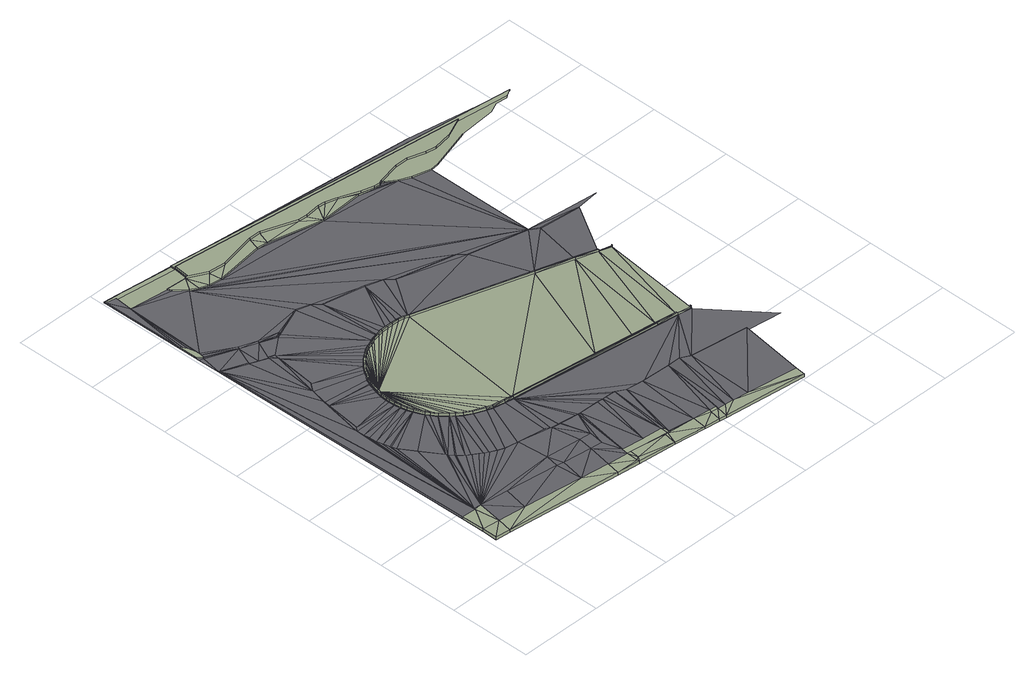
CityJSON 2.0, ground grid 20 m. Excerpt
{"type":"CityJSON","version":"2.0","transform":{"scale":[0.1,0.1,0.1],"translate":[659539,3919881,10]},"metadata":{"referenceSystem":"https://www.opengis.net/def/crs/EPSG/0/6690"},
"CityObjects":{
"transportsquare1":{"type":"TransportSquare","attributes":{"name":"岐阜駅北口駅前広場","class":"1090","function":"1"},"geometry":[{"type":"MultiSurface","lod":"3","boundaries":[[[0,1,2,3]],[[4,5,1,0]],[[3,2,6,7]],[[7,8,3]],[[0,3,8]],[[4,0,9]],[[0,8,9]],[[8,10,9]],[[10,11,9]],[[8,7,12]],[[8,12,10]],[[13,14,5,4]],[[15,16,11]],[[17,15,11]],[[16,18,11]],[[18,19,11]],[[19,20,11]],[[21,17,11]],[[20,22,11]],[[22,23,11]],[[10,12,24]],[[4,9,13]],[[11,10,25]],[[9,11,13]],[[24,26,10]],[[21,11,27]],[[27,11,25]],[[12,7,28]],[[29,16,15,30]],[[30,15,17,31]],[[32,18,16,29]],[[33,19,18,32]],[[25,10,34]],[[35,20,19,33]],[[34,10,36]],[[11,23,13]],[[37,22,20,35]],[[31,17,21,38]],[[39,23,22,37]],[[36,10,40]],[[40,10,41]],[[42,43,23,39]],[[38,21,27,44]],[[41,10,45]],[[43,46,23]],[[44,27,25,47]],[[45,10,48]],[[30,49,29]],[[31,49,30]],[[7,6,50,51]],[[29,49,32]],[[47,25,34,52]],[[32,53,33]],[[24,12,54]],[[33,55,35]],[[52,34,36,56]],[[48,10,57]],[[35,55,37]],[[46,58,23]],[[59,46,43,42]],[[37,60,39]],[[56,36,40,61]],[[57,10,62]],[[54,26,24]],[[7,51,28]],[[23,58,13]],[[39,60,42]],[[61,40,41,63]],[[38,64,49,31]],[[62,10,65]],[[66,14,13]],[[67,66,13]],[[63,41,45,68]],[[12,28,54]],[[49,53,32]],[[53,55,33]],[[69,58,46,59]],[[58,70,13]],[[55,60,37]],[[68,45,48,71]],[[72,67,13]],[[67,73,66]],[[74,66,75]],[[65,10,76]],[[38,44,64]],[[10,26,76]],[[77,70,58,69]],[[71,48,57,78]],[[75,79,80,74]],[[81,82,59,42]],[[60,83,42]],[[80,79,84,85]],[[83,81,42]],[[86,84,79,75]],[[87,72,13]],[[80,85,88,89]],[[84,86,90]],[[72,73,67]],[[44,47,91]],[[92,93,94,95,88,85,84,90,96]],[[78,57,62,97]],[[13,70,87]],[[47,52,98]],[[52,56,98]],[[56,61,98]],[[99,100,70,77]],[[86,101,90]],[[97,62,102]],[[65,102,62]],[[63,68,71,103]],[[90,101,96]],[[61,63,103]],[[96,104,92]],[[64,44,105]],[[75,66,106]],[[54,28,107]],[[87,73,72]],[[105,44,91]],[[100,108,70]],[[109,110,89,88]],[[86,75,106]],[[66,73,106]],[[26,54,107]],[[101,104,96]],[[91,47,98]],[[111,73,87]],[[51,112,28]],[[87,70,113]],[[76,114,65]],[[102,65,114]],[[88,95,115]],[[116,59,82]],[[93,92,115]],[[95,94,115]],[[94,93,115]],[[49,117,118,53]],[[53,118,119,55]],[[117,120,121,118]],[[113,111,87]],[[98,61,103]],[[118,121,122,119]],[[120,123,124,121]],[[125,108,100,99]],[[64,126,117,49]],[[103,71,78,127]],[[106,73,128]],[[121,124,129,122]],[[126,130,120,117]],[[55,119,131,60]],[[123,132,133,124]],[[101,86,106]],[[130,134,123,120]],[[119,122,135,131]],[[124,133,136,129]],[[137,59,116]],[[122,129,138,135]],[[69,59,139,140]],[[134,141,132,123]],[[105,142,126,64]],[[143,133,132,144]],[[145,136,133,143]],[[129,136,146,138]],[[60,131,147,83]],[[142,148,130,126]],[[131,135,149,147]],[[148,150,134,130]],[[135,138,151,149]],[[152,146,136,145]],[[144,132,141,153]],[[150,154,141,134]],[[138,146,155,151]],[[83,147,156,81]],[[157,59,137]],[[147,149,158,156]],[[113,70,108]],[[91,159,142,105]],[[160,155,146,152]],[[149,151,161,158]],[[159,162,148,142]],[[153,141,154,163]],[[162,164,150,148]],[[109,88,115]],[[151,155,165,161]],[[164,166,154,150]],[[167,165,155,160]],[[81,156,168,82]],[[169,26,107]],[[156,158,170,168]],[[127,78,97,171]],[[158,161,172,170]],[[139,59,157]],[[173,153,163]],[[163,154,166,174]],[[161,165,175,172]],[[176,175,165,167]],[[143,144,173]],[[145,143,173]],[[98,177,159,91]],[[174,173,163]],[[144,153,173]],[[152,145,173]],[[177,178,162,159]],[[178,179,164,162]],[[160,152,173]],[[107,28,180]],[[106,104,101]],[[179,181,166,164]],[[182,106,128]],[[82,168,183,116]],[[167,160,173]],[[111,182,128]],[[111,113,184]],[[168,170,185,183]],[[170,172,186,185]],[[187,184,113]],[[176,167,173]],[[188,189,77,69,140]],[[190,173,174]],[[172,175,191,186]],[[192,193,110,109]],[[173,191,175,176]],[[108,187,113]],[[174,166,181,190]],[[184,194,111]],[[103,195,177,98]],[[195,196,178,177]],[[196,197,179,178]],[[116,183,198,137]],[[183,185,199,198]],[[194,184,187]],[[200,187,125]],[[108,125,187]],[[197,201,181,179]],[[28,112,180]],[[185,186,202,199]],[[203,173,190]],[[186,191,204,202]],[[180,169,107]],[[205,204,191,173]],[[111,194,206]],[[206,194,200]],[[187,200,194]],[[171,97,102,207]],[[190,181,201,203]],[[208,109,115]],[[209,99,77,189]],[[127,210,195,103]],[[210,211,196,195]],[[212,173,203]],[[211,213,197,196]],[[137,198,214,157]],[[198,199,215,214]],[[213,216,201,197]],[[199,202,217,215]],[[205,173,218]],[[219,208,115]],[[218,220,204,205]],[[202,204,220,217]],[[104,106,221]],[[203,201,216,212]],[[214,215,222]],[[157,214,222,139]],[[223,173,212]],[[193,192,224,225]],[[215,226,222]],[[218,173,227]],[[76,26,228]],[[206,229,182,111]],[[114,76,230]],[[231,230,76]],[[222,232,140,139]],[[171,233,210,127]],[[233,234,211,210]],[[234,235,213,211]],[[125,99,236]],[[215,217,237,226]],[[227,238,220,218]],[[221,106,182]],[[235,239,216,213]],[[112,51,240]],[[51,50,241,242]],[[217,220,238,237]],[[222,226,232]],[[207,102,114,243]],[[212,216,239,223]],[[227,173,244]],[[245,173,223]],[[140,232,246,188]],[[236,99,209]],[[232,226,247,246]],[[221,182,248]],[[226,237,249,247]],[[51,242,240]],[[244,250,238,227]],[[237,238,250,249]],[[112,251,180]],[[244,173,252]],[[26,169,228]],[[207,253,233,171]],[[253,254,234,233]],[[251,112,240]],[[254,255,235,234]],[[252,173,256]],[[188,246,257,189]],[[255,258,239,235]],[[246,247,259,257]],[[247,249,260,259]],[[231,76,228]],[[252,261,250,244]],[[249,250,261,260]],[[115,92,262]],[[263,221,248]],[[264,173,245]],[[223,239,258,245]],[[256,173,265]],[[251,266,180]],[[267,200,125,268]],[[189,257,269,209]],[[257,259,270,269]],[[259,260,271,270]],[[248,182,272]],[[272,273,248]],[[256,274,261,252]],[[260,261,274,271]],[[268,125,236]],[[240,242,275]],[[275,251,240]],[[273,263,248]],[[219,276,277,224,192,109,208]],[[278,206,200,267]],[[265,173,279]],[[180,266,280]],[[230,231,281]],[[228,281,231]],[[272,182,229]],[[209,269,282,236]],[[283,284,254,253]],[[285,169,180,280]],[[243,114,230,286]],[[269,270,287,282]],[[288,251,275]],[[289,173,264]],[[265,290,274,256]],[[270,271,291,287]],[[243,283,207]],[[253,207,283]],[[292,293,258,255]],[[271,274,290,291]],[[284,292,254]],[[255,254,292]],[[92,104,221,294,262]],[[245,258,264]],[[293,264,258]],[[279,173,295]],[[169,285,228]],[[279,296,290,265]],[[236,282,297,268]],[[282,287,298,297]],[[263,273,272]],[[287,291,299,298]],[[295,173,300]],[[291,290,296,299]],[[301,302,272,229]],[[281,228,303]],[[304,303,228]],[[302,263,272]],[[242,305,275]],[[306,115,307]],[[228,285,304]],[[308,309,284,283]],[[310,206,278]],[[311,173,289]],[[312,313,293,292]],[[300,173,314]],[[286,308,243]],[[283,243,308]],[[266,315,280]],[[268,297,316,267]],[[297,298,317,316]],[[295,318,296,279]],[[309,312,284]],[[292,284,312]],[[298,299,319,317]],[[315,266,320]],[[321,322,173]],[[299,296,318,319]],[[304,285,323]],[[264,293,289]],[[313,289,293]],[[303,304,324]],[[323,324,304]],[[307,115,262]],[[325,206,310]],[[224,277,326,225]],[[280,315,285]],[[286,230,281,327]],[[314,173,328]],[[329,321,173]],[[294,221,263]],[[300,330,318,295]],[[267,316,331,278]],[[316,317,332,331]],[[317,319,333,332]],[[319,318,330,333]],[[281,303,327]],[[334,206,325]],[[335,336,320]],[[337,329,173]],[[307,338,339,306]],[[328,173,340]],[[336,315,320]],[[303,324,327]],[[341,229,206,334]],[[242,241,342,305]],[[302,294,263]],[[343,344,309,308]],[[314,345,330,300]],[[346,347,313,312]],[[278,331,348,310]],[[331,332,349,348]],[[350,276,219,115,306,351]],[[332,333,352,349]],[[333,330,345,352]],[[327,343,286]],[[308,286,343]],[[323,285,315]],[[353,337,173]],[[312,309,346]],[[344,346,309]],[[173,322,340]],[[262,354,338,307]],[[324,323,355]],[[315,355,323]],[[288,275,356]],[[289,313,311]],[[347,311,313]],[[320,266,251,288,357,358,359,335]],[[324,355,327]],[[338,354,360,339]],[[301,229,341]],[[361,294,302,301]],[[362,353,173]],[[328,363,345,314]],[[310,348,364,325]],[[348,349,365,364]],[[349,352,366,365]],[[352,345,363,366]],[[367,362,173]],[[368,369,354,262]],[[355,370,327]],[[275,305,356]],[[306,339,360,351]],[[340,371,363,328]],[[372,367,173]],[[325,364,373,334]],[[364,365,374,373]],[[365,366,375,374]],[[366,363,371,375]],[[355,315,370]],[[336,370,315]],[[354,369,360]],[[361,301,341]],[[376,357,288,356]],[[370,377,327]],[[378,336,335]],[[379,380,369,368]],[[322,381,371,340]],[[369,380,360]],[[334,373,382,341]],[[373,374,383,382]],[[374,375,384,383]],[[375,371,381,384]],[[351,360,385,350]],[[360,386,387,385]],[[294,388,262]],[[359,389,335]],[[356,305,376]],[[377,390,327]],[[389,378,335]],[[173,311,372]],[[321,391,381,322]],[[370,336,377]],[[378,377,336]],[[390,392,327]],[[350,385,393,276]],[[385,387,394,393]],[[395,396,386,360]],[[384,381,391,397]],[[383,384,397,398]],[[382,383,398,399]],[[341,382,399,400]],[[401,402,380,379]],[[357,403,404,358]],[[358,404,359]],[[400,405,361,341]],[[360,380,395]],[[305,406,376]],[[392,407,327]],[[276,393,408,277]],[[399,398,409]],[[400,399,409,410]],[[329,411,391,321]],[[398,412,409]],[[380,402,395]],[[405,388,294,361]],[[409,413,414,410]],[[407,415,327]],[[397,391,411,416]],[[398,397,416,412]],[[409,412,413]],[[305,342,417,406]],[[410,418,405,400]],[[377,378,390]],[[389,390,378]],[[337,419,411,329]],[[357,376,420]],[[415,421,327]],[[388,422,262]],[[403,357,420]],[[416,411,419,423]],[[410,414,418]],[[389,359,424]],[[412,416,423,425]],[[413,412,425,426]],[[414,413,426,427]],[[359,404,428]],[[418,429,388,405]],[[414,427,418]],[[430,431,396,395]],[[390,389,392]],[[424,392,389]],[[395,402,430]],[[376,406,420]],[[353,432,419,337]],[[433,346,344]],[[404,403,434]],[[424,359,428]],[[423,419,432,435]],[[425,423,435,436]],[[426,425,436,437]],[[427,426,437,438]],[[434,403,420]],[[262,439,368]],[[392,424,407]],[[428,407,424]],[[362,440,432,353]],[[311,347,441]],[[428,404,434]],[[435,432,440,442]],[[429,443,388]],[[436,435,442,444]],[[437,436,444,445]],[[438,437,445,446]],[[447,448,402,401]],[[406,417,449,450]],[[367,451,440,362]],[[407,428,415]],[[434,415,428]],[[442,440,451,452]],[[444,442,452,453]],[[420,406,454]],[[445,444,453,455]],[[446,445,455,456]],[[457,443,429,418]],[[406,450,454]],[[372,458,451,367]],[[452,451,458,459]],[[453,452,459,460]],[[455,453,460,461]],[[456,455,461,462]],[[418,427,457]],[[326,463,225]],[[464,420,454]],[[427,438,457]],[[443,422,388]],[[465,466,344,343]],[[433,467,347,346]],[[450,449,468,469]],[[470,420,464]],[[469,471,450]],[[434,420,470]],[[438,446,457]],[[472,473,431,430]],[[450,471,454]],[[422,439,262]],[[415,434,421]],[[470,421,434]],[[471,474,464,454]],[[430,402,448,472]],[[446,456,457]],[[471,469,475]],[[343,327,465]],[[466,433,344]],[[476,470,464]],[[469,477,475]],[[457,456,462,478]],[[347,467,441]],[[479,480,448,447]],[[480,472,448]],[[464,474,476]],[[478,422,443,457]],[[474,471,476]],[[421,470,481]],[[476,481,470]],[[471,475,476]],[[478,462,482]],[[483,477,469]],[[484,472,480]],[[484,485,473,472]],[[486,476,475]],[[482,487,422,478]],[[372,311,488]],[[447,401,489]],[[475,477,486]],[[488,490,458,372]],[[491,492,462,461]],[[493,486,477]],[[494,484,480]],[[311,441,488]],[[477,495,493]],[[481,476,496]],[[486,496,476]],[[487,439,422]],[[494,497,485,484]],[[489,498,480,479]],[[465,327,499]],[[499,327,421,500]],[[379,368,501]],[[498,494,480]],[[469,468,502,483]],[[479,447,489]],[[401,379,501]],[[495,477,483]],[[496,486,493,503]],[[482,462,504]],[[505,439,487,482]],[[459,458,490,506]],[[441,467,507]],[[460,459,506,508]],[[461,460,508,491]],[[509,493,495]],[[421,481,500]],[[501,368,439]],[[510,509,495]],[[511,512,497,494]],[[510,495,483]],[[462,492,504]],[[493,509,503]],[[511,494,498]],[[467,513,507]],[[481,496,500]],[[505,482,504]],[[514,511,498]],[[496,503,500]],[[514,515,512,511]],[[489,401,501]],[[516,514,498]],[[509,517,503]],[[441,507,518]],[[519,516,498]],[[504,520,439,505]],[[485,497,512,515,521,522,523,524,525,526,527,528,529,530,531,532,394,387,386,396,431,473]],[[516,521,515,514]],[[533,534,466,465]],[[535,536,467,433]],[[537,538,498,489]],[[465,499,500]],[[534,535,466]],[[433,466,535]],[[513,467,539]],[[536,539,467]],[[538,519,498]],[[488,441,518]],[[277,540,541,326]],[[533,465,500]],[[500,503,542]],[[519,522,521,516]],[[507,513,518]],[[533,500,534]],[[500,543,534]],[[520,501,439]],[[543,539,534]],[[534,539,535]],[[536,535,539]],[[491,544,492]],[[500,542,543]],[[543,545,539]],[[541,463,326]],[[546,513,539]],[[542,545,543]],[[545,547,539]],[[548,523,522,519]],[[518,549,488]],[[490,488,549]],[[508,506,550]],[[551,550,506]],[[503,517,552,553,542]],[[554,501,520,504]],[[506,490,549,551]],[[548,519,538]],[[555,556,542]],[[542,556,545]],[[491,508,550,544]],[[557,558,556]],[[545,556,547]],[[547,556,558]],[[504,492,554]],[[393,559,560,561,408]],[[562,492,544]],[[563,548,538]],[[537,489,564]],[[565,563,538,537]],[[563,524,523,548]],[[518,513,546]],[[564,489,501]],[[393,394,532,559]],[[492,562,566]],[[518,546,549]],[[551,567,550]],[[539,547,568]],[[544,569,562]],[[570,571,563,565]],[[571,525,524,563]],[[554,492,566]],[[565,537,564]],[[551,549,572,567]],[[573,574,571,570]],[[574,526,525,571]],[[544,550,575,569]],[[546,539,568]],[[572,549,546]],[[575,550,567]],[[576,577,574,573]],[[578,562,569]],[[570,565,564]],[[573,570,564]],[[575,567,546]],[[572,546,567]],[[546,579,575]],[[564,580,577,576]],[[576,573,564]],[[575,579,578]],[[569,575,578]],[[566,581,501,554]],[[582,564,501]],[[583,527,526,574]],[[579,546,584]],[[578,579,585]],[[584,546,568]],[[582,586,580,564]],[[585,579,584]],[[587,582,501]],[[568,588,589]],[[590,589,588]],[[568,589,584]],[[581,591,501]],[[566,562,578,592]],[[277,408,561,540]],[[587,593,586,582]],[[592,591,581,566]],[[594,528,527,583]],[[591,595,501]],[[596,597,593,587]],[[598,529,528,594]],[[599,530,529,598]],[[600,601,597,596]],[[602,603,604,560,559,605,599,598,594,583,574,577,580,586,593,597,601]],[[605,531,530,599]]],"semantics":{"surfaces":[{"type":"AuxiliaryTrafficArea","function":"3000"},{"type":"TrafficArea","function":"2000"},{"type":"TrafficArea","function":"1000"},{"type":"AuxiliaryTrafficArea","function":"5000"}],"values":[0,0,0,0,0,0,0,0,1,0,1,1,1,1,1,1,1,1,1,1,1,1,1,1,1,1,1,0,1,1,1,1,1,1,1,1,1,1,1,1,1,1,1,1,1,1,1,2,2,0,2,1,2,1,2,1,1,2,1,1,2,1,1,1,0,1,2,1,2,1,1,1,1,1,2,2,1,1,2,1,1,1,2,1,2,1,1,1,1,2,2,3,2,1,1,3,1,1,2,3,1,1,2,2,2,1,1,1,1,2,1,2,1,2,2,1,1,2,1,1,1,2,1,1,2,1,0,1,1,1,1,2,1,1,1,0,0,0,1,2,0,0,1,0,2,2,0,0,0,0,1,0,0,0,2,0,2,0,0,0,0,0,0,0,0,0,0,0,0,0,0,0,2,0,1,0,0,0,0,0,0,1,0,0,0,0,1,0,2,0,2,0,0,0,0,0,0,0,0,0,0,0,0,0,1,1,0,2,0,0,2,1,0,0,1,0,2,0,0,1,0,1,0,1,0,0,0,0,0,1,1,1,0,1,0,0,0,1,0,1,1,1,2,0,1,2,0,0,0,0,0,0,0,0,0,1,0,0,1,0,0,0,0,3,0,0,1,2,1,1,0,0,0,0,2,0,0,1,0,0,0,0,0,2,0,0,0,0,2,0,1,0,0,0,0,1,0,1,0,0,0,0,0,0,0,0,0,1,0,0,1,1,0,0,0,1,2,0,0,0,1,1,0,0,2,0,0,1,3,2,0,1,1,1,1,0,0,1,2,0,0,0,0,0,0,0,0,0,0,0,1,0,0,0,1,0,0,0,1,0,0,0,1,1,1,1,0,1,1,0,2,0,0,0,0,0,1,0,0,0,0,0,0,1,0,0,1,0,0,1,1,1,2,3,1,2,0,0,1,0,0,0,0,0,2,2,1,0,3,0,1,2,2,0,1,0,0,0,0,0,3,0,0,0,0,1,0,0,0,0,3,1,1,0,0,0,0,2,3,2,1,0,0,0,0,0,0,0,3,2,0,3,0,0,0,0,0,0,1,1,3,2,0,2,1,3,0,3,0,0,0,0,3,3,1,1,0,2,1,0,0,1,1,2,3,3,3,0,0,0,0,3,0,1,2,3,0,2,3,0,0,0,0,3,1,0,2,0,0,0,0,2,1,1,0,0,2,1,1,0,2,1,0,0,0,1,1,2,3,1,1,3,0,0,0,1,1,0,0,0,0,1,1,1,1,0,0,1,0,1,0,0,0,3,0,0,1,1,0,0,0,0,0,1,0,0,0,0,0,0,2,2,0,2,1,0,0,0,1,0,1,2,3,0,1,1,1,0,3,2,0,0,0,1,0,2,0,3,3,1,1,1,1,1,1,2,0,3,3,1,1,0,1,1,0,0,1,3,0,1,1,1,1,3,3,0,2,1,3,0,1,1,0,1,2,1,0,0,0,0,1,2,1,1,3,0,2,1,3,0,2,1,3,2,3,1,3,1,0,3,1,3,3,0,0,3,0,0,0,0,0,3,0,3,0,2,3,0,0,0,1,0,0,0,0,0,0,2,0,0,0,3,0,0,0,0,2,1,0,3,0,0,0,0,0,0,2,3,0,3,1,3,3,0,1,3,2,0,0,0,0,3,3,2,1,0,3,3,0,0,0,0,3,0,1,1,0,0,0,3,1,0,0,1,1,3,0,0,0,3,0,1,0,0,0,1,2,3,3,1,3,1,3,3,3,3,3,3]}}]}
},
"vertices":[
[17,128,11],[17,128,5],[17,92,4],[17,92,11],[16,184,11],[16,184,5],[52,88,4],[52,88,11],[58,123,11],[50,182,11],[68,184,11],[51,186,11],[124,116,11],[9,848,7],[9,848,5],[76,441,8],[76,444,8],[80,430,8],[72,459,8],[68,475,8],[66,493,8],[103,394,8],[65,507,8],[65,524,8],[136,176,11],[135,339,9],[267,193,11],[135,345,9],[267,99,11],[76,444,5],[76,441,5],[80,430,5],[72,459,5],[68,475,5],[144,330,9],[66,493,5],[146,328,9],[65,507,5],[103,394,5],[65,524,5],[160,315,9],[170,308,9],[73,534,5],[73,534,8],[135,345,5],[182,300,9],[84,622,8],[135,339,5],[191,294,9],[187,487,5],[330,58,4],[330,58,11],[144,330,5],[182,500,5],[262,161,11],[179,514,5],[146,328,5],[201,288,9],[85,635,8],[84,622,5],[177,529,5],[160,315,5],[216,280,9],[170,308,5],[197,464,5],[231,274,9],[9,852,5],[9,852,7],[182,300,5],[85,635,5],[94,675,8],[191,294,5],[69,828,7],[69,828,5],[8,906,5],[18,902,5],[263,269,9],[94,675,5],[201,288,5],[18,905,5],[8,917,5],[176,551,5],[177,566,5],[176,542,5],[18,905,7],[8,917,7],[18,902,7],[67,824,7],[8,962,7],[8,962,5],[20,905,7],[212,441,5],[22,919,7],[21,928,7],[17,946,7],[12,957,7],[21,912,7],[216,280,5],[228,426,5],[109,695,5],[109,695,8],[89,874,6],[231,274,5],[237,417,5],[90,877,7],[203,456,5],[89,874,5],[278,158,11],[121,795,7],[6,1161,7],[6,1161,5],[109,812,5],[336,91,11],[108,808,7],[263,269,5],[27,1113,7],[181,582,5],[187,487,6],[182,500,6],[179,514,6],[188,487,6],[184,500,6],[181,514,6],[188,487,11],[184,500,11],[121,795,5],[197,464,6],[249,407,5],[89,820,5],[181,514,11],[198,465,6],[177,529,6],[191,488,11],[187,501,11],[198,465,11],[179,529,6],[184,515,11],[184,593,5],[179,529,11],[190,611,5],[195,622,5],[201,467,11],[203,456,6],[187,501,6],[191,488,6],[184,515,6],[182,529,11],[176,542,6],[204,456,6],[178,542,6],[204,456,11],[178,542,11],[182,529,6],[201,467,6],[206,458,11],[181,542,11],[176,551,6],[188,608,5],[178,551,6],[212,441,6],[181,542,6],[178,551,11],[213,442,6],[206,458,6],[213,442,11],[181,551,11],[216,444,11],[181,551,6],[177,566,6],[352,184,11],[179,566,6],[266,397,5],[179,566,11],[185,581,6],[216,444,6],[182,565,11],[182,565,6],[228,426,6],[229,427,6],[229,427,11],[346,149,11],[231,429,11],[130,858,5],[181,582,6],[109,812,7],[182,582,6],[182,582,11],[121,797,7],[202,631,5],[207,640,5],[231,429,6],[185,581,11],[6,1166,7],[6,1166,5],[123,807,7],[237,417,6],[237,418,6],[237,418,11],[184,593,6],[185,593,6],[121,797,5],[240,421,11],[185,593,11],[240,421,6],[188,592,11],[188,592,6],[123,807,5],[293,385,5],[30,1157,7],[213,648,5],[249,407,6],[250,408,6],[252,411,6],[250,408,11],[188,608,6],[190,607,6],[252,411,11],[190,607,11],[193,606,6],[30,1153,7],[193,606,11],[131,861,7],[190,611,6],[268,401,6],[40,1163,7],[40,1163,5],[196,621,6],[199,620,6],[342,252,9],[169,842,5],[331,259,5],[331,259,9],[195,622,6],[266,397,6],[266,398,6],[266,398,11],[221,657,5],[196,621,11],[199,620,11],[268,401,11],[385,58,11],[385,52,4],[385,52,11],[307,381,5],[205,628,6],[294,390,6],[202,631,6],[203,630,6],[130,858,6],[203,630,11],[205,628,11],[386,86,11],[211,638,6],[293,385,6],[293,387,6],[293,387,11],[216,646,6],[207,640,6],[294,390,11],[208,639,6],[208,639,11],[211,638,11],[149,1069,7],[179,850,7],[308,385,6],[224,654,6],[388,103,11],[236,672,5],[230,666,5],[213,648,6],[214,648,6],[214,648,11],[169,842,7],[169,846,7],[216,646,11],[393,63,11],[177,1135,7],[176,1147,7],[247,680,5],[233,662,6],[375,146,11],[342,252,5],[221,657,6],[307,381,6],[307,382,6],[380,181,11],[335,375,5],[222,656,6],[395,85,11],[336,380,6],[224,654,11],[222,656,11],[307,382,11],[308,385,11],[254,876,7],[239,668,6],[233,662,11],[230,666,6],[231,665,6],[231,665,11],[249,676,6],[179,846,5],[179,846,7],[361,249,5],[361,249,9],[477,42,11],[120,1102,7],[124,1094,7],[335,375,6],[335,376,6],[256,686,5],[357,376,6],[335,376,11],[336,380,11],[258,682,6],[408,243,9],[236,672,6],[237,671,6],[239,668,11],[237,671,11],[390,102,11],[310,701,6],[294,697,6],[363,249,9],[363,249,5],[266,691,5],[176,1147,5],[357,372,5],[268,687,6],[323,704,6],[249,676,11],[247,680,6],[247,679,6],[247,679,11],[278,695,5],[442,96,11],[414,243,9],[339,704,6],[124,1094,10],[120,1102,10],[280,691,6],[292,701,5],[477,42,5],[357,372,6],[357,373,6],[258,682,11],[357,373,11],[357,376,11],[256,686,6],[256,685,6],[173,1098,7],[168,1099,7],[256,685,11],[353,704,6],[149,1069,10],[408,243,5],[481,73,11],[488,74,11],[489,88,11],[489,91,11],[168,1099,10],[254,876,5],[370,704,6],[268,687,11],[266,691,6],[266,690,6],[266,690,11],[384,702,6],[166,1059,7],[166,1059,10],[414,243,5],[280,691,11],[395,698,6],[278,695,6],[278,694,6],[278,694,11],[488,72,11],[461,242,5],[461,242,9],[187,1051,7],[187,1051,10],[294,697,11],[292,701,6],[293,700,6],[293,700,11],[173,1098,10],[168,1099,15],[173,1098,15],[286,866,7],[476,241,9],[476,241,5],[310,701,11],[485,241,5],[177,1135,10],[177,1135,15],[213,1076,10],[213,1076,15],[309,704,11],[309,704,6],[309,705,6],[309,705,5],[217,1047,7],[217,1047,10],[493,75,11],[494,87,11],[286,866,5],[553,33,11],[509,240,5],[176,1147,10],[312,706,6],[312,706,5],[323,704,11],[323,708,6],[323,709,6],[323,709,5],[530,227,5],[323,708,11],[553,33,5],[304,850,5],[339,704,11],[556,66,11],[571,222,5],[443,816,7],[339,708,11],[485,241,9],[339,708,6],[339,709,6],[339,709,5],[509,240,9],[304,850,7],[253,1072,10],[253,1072,15],[353,704,11],[720,326,11],[530,227,10],[354,708,11],[354,708,6],[354,709,6],[354,709,5],[599,767,7],[370,704,11],[568,349,6],[371,707,11],[403,829,7],[371,707,6],[371,708,6],[371,708,5],[336,1062,7],[336,1062,10],[591,29,4],[591,29,11],[384,702,11],[385,705,11],[385,705,6],[596,56,11],[385,706,6],[385,706,5],[403,829,5],[395,698,11],[396,701,11],[396,701,6],[396,703,6],[396,703,5],[793,1089,5],[597,62,11],[720,325,6],[720,326,6],[721,329,11],[608,27,4],[608,27,11],[571,222,10],[613,54,11],[344,1090,10],[344,1090,15],[614,60,11],[632,52,11],[642,220,9],[652,50,11],[443,816,5],[362,1060,7],[362,1060,10],[642,220,5],[461,800,5],[809,5,11],[372,1090,10],[372,1090,15],[672,219,11],[461,800,7],[667,613,6],[491,1028,7],[667,613,11],[669,617,6],[669,617,5],[693,206,12],[453,1060,10],[689,46,11],[672,219,5],[453,1060,15],[491,1028,10],[720,325,5],[772,318,5],[756,717,7],[809,5,4],[693,206,5],[618,750,5],[599,767,5],[668,616,11],[661,337,6],[668,616,6],[833,187,12],[812,30,11],[475,1059,10],[475,1059,15],[721,329,6],[512,1063,10],[512,1063,15],[529,1061,10],[833,187,5],[754,585,6],[557,1053,10],[618,750,7],[529,1061,15],[557,1053,15],[603,1033,15],[633,1025,15],[647,1024,15],[655,1027,15],[709,1039,15],[741,1039,15],[782,1026,15],[808,1022,15],[850,1029,15],[899,1050,15],[772,318,6],[772,319,6],[772,319,11],[772,323,11],[596,1033,7],[596,1033,10],[772,323,6],[1042,1045,7],[1042,1045,5],[806,314,5],[772,319,5],[755,590,6],[806,315,5],[804,569,6],[806,318,6],[603,1033,10],[754,585,11],[755,588,6],[755,588,11],[887,180,5],[919,176,5],[756,717,5],[806,314,6],[806,315,6],[806,315,11],[806,318,11],[899,1050,10],[1024,1035,10],[1042,1045,10],[755,590,5],[633,1025,10],[684,1008,7],[633,1025,7],[777,703,5],[804,572,11],[833,559,6],[805,573,6],[647,1024,7],[647,1024,10],[804,569,11],[655,1027,7],[655,1027,10],[804,572,6],[661,1025,7],[661,1025,10],[805,573,5],[804,572,5],[684,1008,10],[777,703,7],[710,996,7],[709,1039,10],[834,562,5],[834,564,5],[710,996,10],[755,984,7],[833,559,11],[834,562,6],[834,562,11],[877,693,7],[877,693,5],[755,984,10],[741,1039,10],[931,699,7],[775,986,7],[775,986,10],[782,1026,10],[808,1022,10],[877,1016,7],[877,1016,10],[965,1022,10],[992,1034,10],[1018,1030,10],[850,1029,10]
]}
